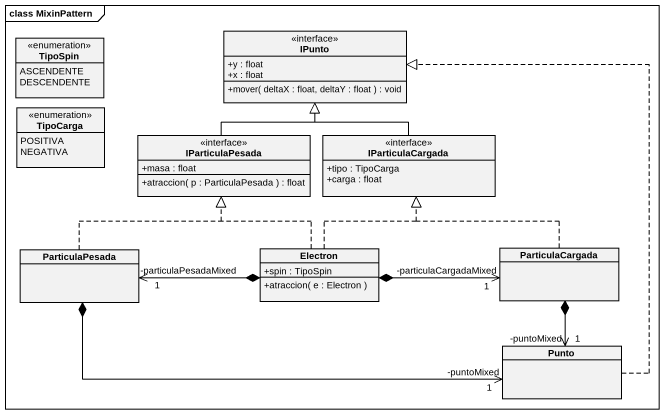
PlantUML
@startuml
mainframe class MixinPattern
hide circle
hide empty members
skinparam classAttributeIconSize 0
enum TipoSpin {
  ASCENDENTE
  DESCENDENTE
}
interface IPunto {
  +y : float
  +x : float
  +mover( deltaX : float, deltaY : float ) : void
}
enum TipoCarga {
  POSITIVA
  NEGATIVA
}
interface IParticulaPesada {
  +masa : float
  +atraccion( p : ParticulaPesada ) : float
}
interface IParticulaCargada {
  +tipo : TipoCarga
  +carga : float
}
class ParticulaPesada
class Electron {
  +spin : TipoSpin
  +atraccion( e : Electron )
}
class ParticulaCargada
class Punto
IParticulaPesada -up-|> IPunto
IParticulaCargada -up-|> IPunto
ParticulaPesada .up.|> IParticulaPesada
ParticulaPesada *-right-> "-puntoMixed\n1" Punto
Electron .up.|> IParticulaPesada
Electron .up.|> IParticulaCargada
Electron *-left-> "-particulaPesadaMixed\n1" ParticulaPesada
Electron *-right-> "-particulaCargadaMixed\n1" ParticulaCargada
ParticulaCargada .up.|> IParticulaCargada
ParticulaCargada *--> "-puntoMixed\n1" Punto
Punto .up.|> IPunto
@enduml
